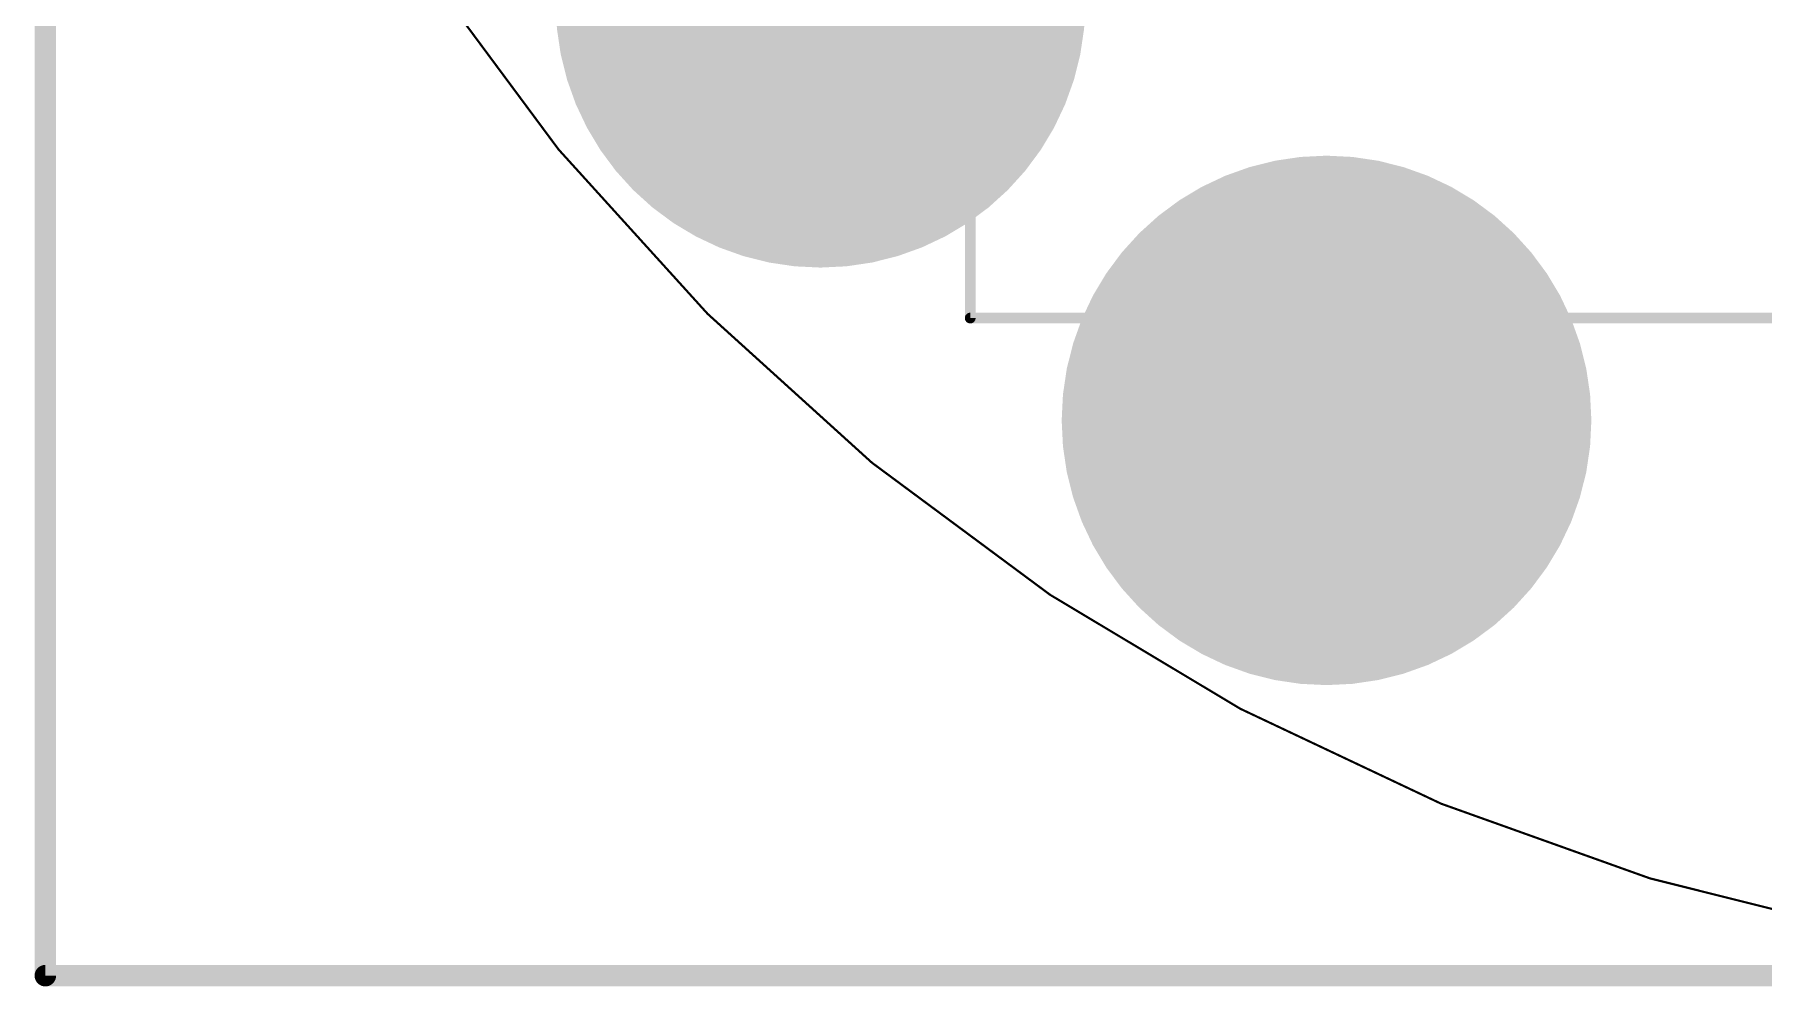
# Model space of a CAD drawing. Extents: x -26.8 to 26.8, y -26.8 to 26.8.
# Drawn here: x -26.8 to -6.4, y -26.8 to -15.56 of the extents above; entities that cross this region are included whole.
import ezdxf

# ---------------------------------------------------------------- set-up
doc = ezdxf.new("R2010")
doc.units = 0
for name, color, linetype in [('1', 12, 'CONTINUOUS'), ('16', 5, 'CONTINUOUS'), ('17', 110, 'CONTINUOUS'), ('20', 53, 'CONTINUOUS'), ('22', 6, 'CONTINUOUS'), ('30', 253, 'CONTINUOUS')]:
    doc.layers.add(name, color=color, linetype=linetype)

# ---------------------------------------------------------------- blocks, each defined once
blk = doc.blocks.new('ROUNDP')
at = {"const_width": 0.5}
blk.add_lwpolyline([(0, -0.25, 1), (0, 0.25, 1), (0, -0.25)], format="xyb", dxfattribs=at)

msp = doc.modelspace()

# ---------------------------------------------------------------- linework, layer by layer
at = {"layer": '1', "const_width": 0.2032}
for points in [[(-26.67, 26.67), (-26.67, -26.67)], [(-26.67, -26.67), (26.67, -26.67)]]:
    msp.add_lwpolyline(points, dxfattribs=at)
at = {"layer": '1'}
for points, const_width in [([(-17.526, -17.8054, 1), (-17.526, -12.573, 1), (-17.526, -17.8054)], 1.016), ([(-11.557, -22.733, 1), (-11.557, -17.5006, 1), (-11.557, -22.733)], 1.016), ([(-26.67, -26.6192, 1), (-26.67, -26.7208)], 0.1016), ([(-26.7208, -26.67, 1), (-26.6192, -26.67)], 0.1016)]:
    msp.add_lwpolyline(points, format="xyb", dxfattribs=dict(at, const_width=const_width))
at = {"layer": '16', "const_width": 0.254}
for points in [[(-26.67, 26.67), (-26.67, -26.67)], [(-26.67, -26.67), (26.67, -26.67)]]:
    msp.add_lwpolyline(points, dxfattribs=at)
at = {"layer": '16', "const_width": 0.127}
for points in [[(-26.67, -26.6065, 1), (-26.67, -26.7335)], [(-26.7335, -26.67, 1), (-26.6065, -26.67)]]:
    msp.add_lwpolyline(points, format="xyb", dxfattribs=at)
at = {"layer": '20', "const_width": 0.0254}
msp.add_lwpolyline([(0, -26.67, 1), (0, 26.67, 1), (0, -26.67)], format="xyb", dxfattribs=at)
at = {"layer": '22', "const_width": 0.127}
for points in [[(-15.76, 15.791), (-15.76, -18.909)], [(-15.76, -18.909), (15.76, -18.909)]]:
    msp.add_lwpolyline(points, dxfattribs=at)
at = {"layer": '22', "const_width": 0.0635}
for points in [[(-15.76, -18.8773, 1), (-15.76, -18.9408)], [(-15.7918, -18.909, 1), (-15.7283, -18.909)]]:
    msp.add_lwpolyline(points, format="xyb", dxfattribs=at)

# ---------------------------------------------------------------- block references
at = {"layer": '17', "xscale": 5.266, "yscale": 5.266, "rotation": 90}
for p in [(-17.526, -15.1892), (-17.526, -15.1892), (-11.557, -20.1168), (-11.557, -20.1168)]:
    msp.add_blockref('ROUNDP', p, dxfattribs=at)
at = {"layer": '30', "xscale": 5.3676, "yscale": 5.3676, "rotation": 90}
for p in [(-17.526, -15.1892), (-11.557, -20.1168)]:
    msp.add_blockref('ROUNDP', p, dxfattribs=at)

doc.saveas('drawing.dxf')
